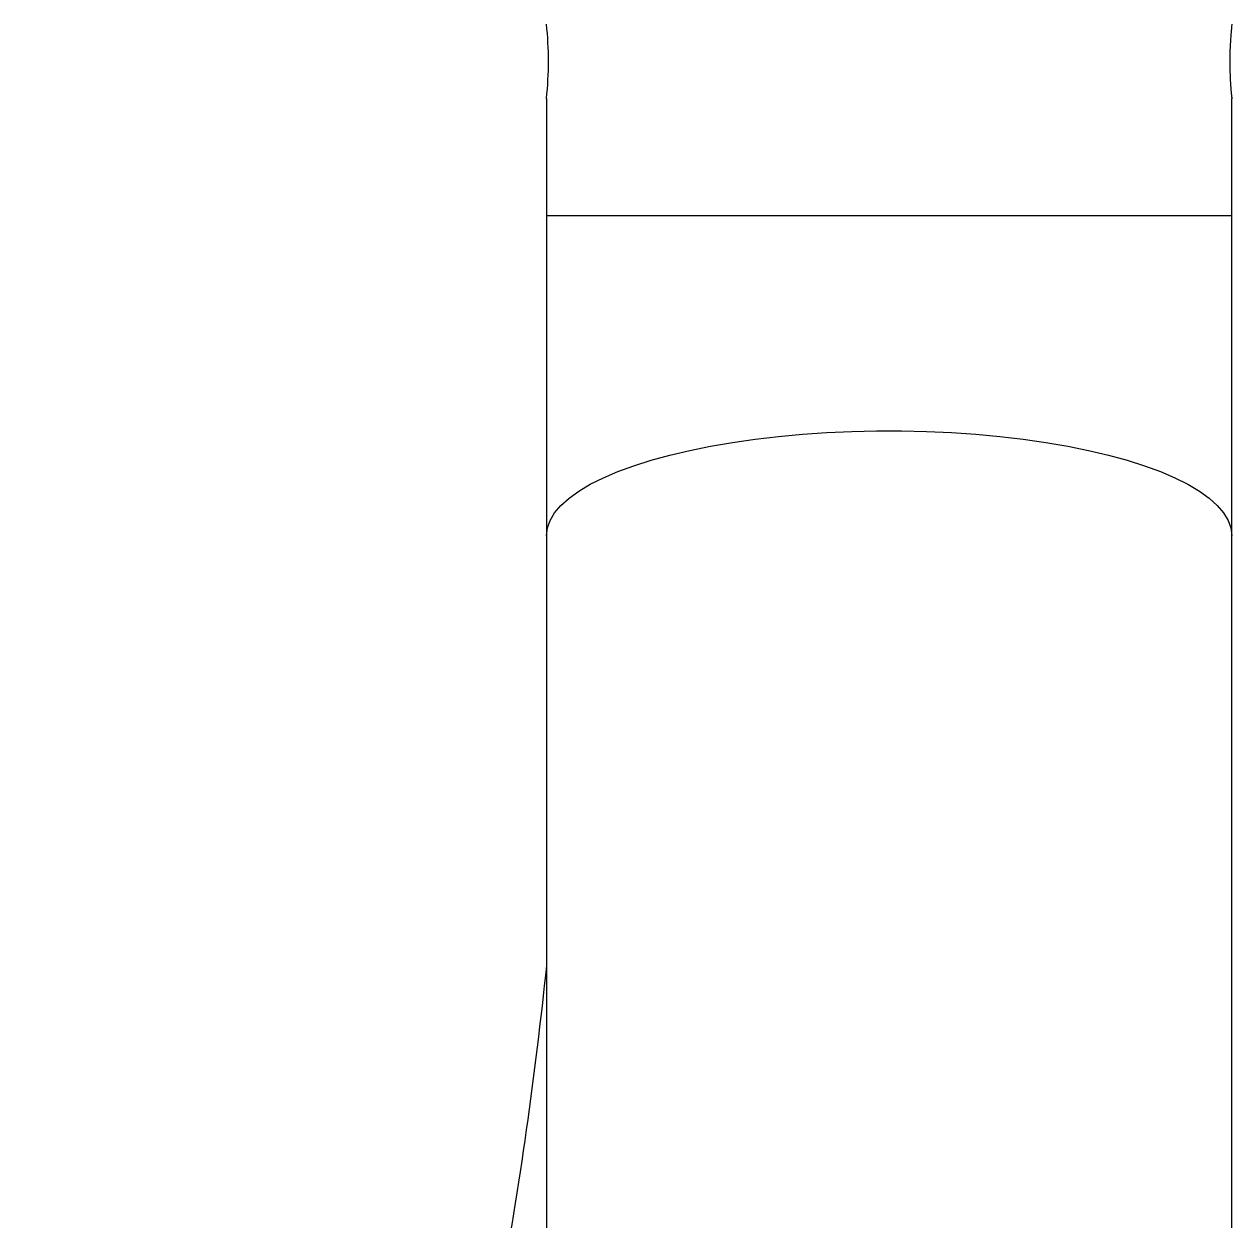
# Model space of a CAD drawing. Header units: inches. Extents: x -1851 to 6314, y -1304 to 4687.
# Drawn here: x -1333.54 to -1322.82, y 644.1 to 654.72 of the extents above; entities that cross this region are included whole.
import ezdxf

# ---------------------------------------------------------------- set-up
doc = ezdxf.new("R2010")
doc.units = ezdxf.units.IN
doc.header["$MEASUREMENT"] = 0
doc.layers.add('DC STRING CABLES', color=30, linetype='Continuous')
doc.layers.add('E-ARRY-TABL', color=9, linetype='Continuous')

msp = doc.modelspace()

# ---------------------------------------------------------------- linework, layer by layer
at = {"layer": 'DC STRING CABLES'}
msp.add_open_spline([(-1328.90427, 646.36494), (-1329.00508, 645.40175), (-1329.14003, 644.41813), (-1329.44169, 642.80082), (-1329.57514, 642.1825), (-1329.95928, 640.85915), (-1330.22609, 640.15909), (-1330.80142, 639.17687), (-1331.03903, 638.84749), (-1331.54377, 638.31202), (-1331.79892, 638.09523), (-1332.34346, 637.72799), (-1332.63235, 637.57453), (-1333.09532, 637.37156), (-1333.26291, 637.30614), (-1333.43291, 637.24635), (-1333.48344, 637.22858), (-1333.53418, 637.21131), (-1333.58491, 637.19404), (-1333.85924, 637.10066), (-1334.13356, 637.00727), (-1334.40788, 636.91389), (-1334.73343, 636.80307), (-1335.05897, 636.69225), (-1335.38452, 636.58143)], degree=3, knots=[5.15457521, 5.15457521, 5.15457521, 5.15457521, 7.98993795, 7.98993795, 9.67658056, 9.67658056, 11.68586125, 11.68586125, 12.79963808, 12.79963808, 13.7036105, 13.7036105, 14.60758292, 14.60758292, 15.10582563, 15.10582563, 15.10582563, 15.25390059, 15.25390059, 15.25390059, 16.0544781, 16.0544781, 16.0544781, 17.00455102, 17.00455102, 17.00455102, 17.00455102], dxfattribs=at)
at = {"layer": 'E-ARRY-TABL'}
for p, q in [((-1328.90427, 654.06427), (-1328.90427, 653.02465)), ((-1322.81593, 653.02465), (-1322.81593, 654.06427)), ((-1328.90427, 653.02465), (-1328.90427, 650.18196)), ((-1328.90427, 653.02465), (-1322.81593, 653.02465)), ((-1322.81593, 650.18196), (-1322.81593, 653.02465)), ((-1328.90427, 650.18196), (-1328.90427, 641.18125)), ((-1322.81593, 641.18125), (-1322.81593, 650.18196))]:
    msp.add_line(p, q, dxfattribs=at)
msp.add_lwpolyline([(-1328.90427, 650.18196), (-1328.89615, 650.24986), (-1328.87183, 650.31741), (-1328.83144, 650.38423), (-1328.7752, 650.44998), (-1328.7034, 650.51429), (-1328.61644, 650.57683), (-1328.51476, 650.63727), (-1328.39893, 650.69527), (-1328.26955, 650.75054), (-1328.12731, 650.80277), (-1327.97298, 650.85169), (-1327.80737, 650.89704), (-1327.63137, 650.93857), (-1327.44593, 650.97606), (-1327.25202, 651.00932), (-1327.05069, 651.03816), (-1326.843, 651.06244), (-1326.63007, 651.08202), (-1326.41303, 651.09679), (-1326.19304, 651.10669), (-1325.97128, 651.11165), (-1325.74892, 651.11165), (-1325.52715, 651.10669), (-1325.30716, 651.09679), (-1325.09012, 651.08202), (-1324.87719, 651.06244), (-1324.66951, 651.03816), (-1324.46817, 651.00932), (-1324.27426, 650.97606), (-1324.08882, 650.93857), (-1323.91282, 650.89704), (-1323.74722, 650.85169), (-1323.59288, 650.80277), (-1323.45065, 650.75054), (-1323.32126, 650.69527), (-1323.20543, 650.63727), (-1323.10376, 650.57683), (-1323.01679, 650.51429), (-1322.945, 650.44998), (-1322.88875, 650.38423), (-1322.84837, 650.31741), (-1322.82405, 650.24986), (-1322.81593, 650.18196), (-1322.81593, 650.18196)], dxfattribs=at)
msp.add_arc((-1331.93873, 654.39202), 3.05256, 353.836344, 6.241457, dxfattribs=at)
msp.add_open_spline([(-1322.81593, 654.72389), (-1322.81633, 654.72025), (-1322.81715, 654.71295), (-1322.82284, 654.65612), (-1322.82921, 654.57225), (-1322.83382, 654.4672), (-1322.83453, 654.35394), (-1322.8311, 654.24539), (-1322.82495, 654.15256), (-1322.81907, 654.08893), (-1322.81575, 654.05848), (-1322.81625, 654.06312), (-1322.81637, 654.06427)], degree=3, knots=[0, 0, 0, 0, 0.10693842, 0.21386166, 0.32118004, 0.42876634, 0.53591992, 0.64261485, 0.74954076, 0.85702553, 0.96452825, 1, 1, 1, 1], dxfattribs=at)

doc.saveas('drawing.dxf')
